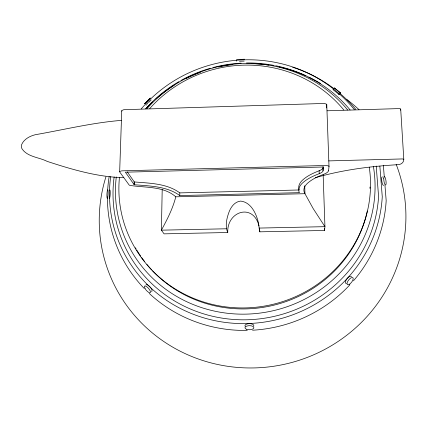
<?xml version="1.0" encoding="UTF-8"?>
<svg xmlns="http://www.w3.org/2000/svg" width="427" height="427" viewBox="0 0 427 427"><rect width="100%" height="100%" fill="white"/><g stroke="black" fill="none" stroke-linecap="round" stroke-linejoin="round"><path stroke-width="0.64" d="M179.762 195.561C166.861 186.103 149.509 186.049 134.169 184.704L125.373 172.182L323.372 167L322.977 171.078A17.395 4.927 -1.7 0 1 319.844 173.415C313.733 175.791 307.541 178.459 302.61 182.9A97.682 25.236 -3.1 0 0 299.156 192.235L299.359 192.668L179.762 195.561L179.799 192.892C166.957 183.364 149.61 183.247 134.27 181.934L127.294 171.894M162.201 189.535L161.401 230.169L164.075 233.852L227.756 232.507C226.822 211.168 253.216 202.761 259.018 225.91M227.756 232.507C225.045 226.507 226.47 219.361 228.568 213.329C230.361 207.757 234.284 201.704 240.663 201.085C250.788 202.206 255.917 212.908 258.159 221.704L259.84 231.829L324.509 230.463L324.936 226.668L323.175 175.46M134.169 184.704L134.254 181.918L134.19 184.72M119.667 171.75L121.743 110.801M326.522 107.93L326.762 104.695A3.896 1.388 -2.6 0 0 326.532 104.193L324.68 103.531A3.352 1.19 -2.6 0 0 323.335 103.473L124.673 109.675A3.533 1.228 2.5 0 0 123.339 109.824L121.796 110.625A4.105 1.425 2.5 0 0 121.823 111.153M323.063 170.843L323.068 166.626M328.576 170.757L329.009 166.493L326.762 104.695M329.009 166.493A3.982 1.142 -2.1 0 0 328.779 166.082L326.89 165.537A3.427 0.982 -2.1 0 0 325.518 165.489L122.65 170.821A3.603 1.009 1.9 0 0 121.289 170.944L119.72 171.611A4.19 1.174 1.9 0 0 119.747 172.044L129.039 184.864A4.718 1.26 1.6 0 0 129.861 185.387C145.185 187.875 163.397 185.884 175.801 196.815C172.802 208.611 167.192 219.537 161.401 230.169L226.305 228.781M400.345 110.203L400.681 108.986L399.544 108.57L327.119 110.785M322.967 167.923L322.876 168.158A17.379 4.98 -1.7 0 1 319.748 170.517M146.05 105.207L146.6 104.583M147.128 104.028L147.779 103.35M148.511 102.608L151.201 99.955M236.659 61.146L236.654 59.54L244.618 59.22M319.738 170.517C313.631 172.935 307.44 175.625 302.535 180.109A97.591 25.503 -3.2 0 0 299.087 189.54M323.746 174.28C318.051 176.495 312.308 179.009 307.68 183.098A93.444 24.12 -3.2 0 0 304.963 193.703L313.162 208.552L324.936 226.668L259.008 228.077M315.404 177.701C342.251 169.903 370.14 166.316 397.991 164.678C400.953 164.528 403.75 162.836 403.787 159.426A2.092 0.598 -3.6 0 0 403.745 159.228L402.431 158.935L328.689 160.899M121.279 120.393C92.285 122.714 63.986 129.723 35.393 134.697C29.922 136.048 24.158 139.01 21.734 144.395C21.051 146.018 21.329 147.913 22.353 149.322C28.033 157.088 39.241 157.275 47.221 161.406L47.963 161.646C72.531 169.658 97.804 177.088 123.83 177.685M239.472 61.258L244.164 61.109M179.799 192.892L299.29 189.978M175.801 196.815L304.953 193.703L304.729 185.713M333.386 89.793L332.953 89.563L339.422 94.767L338.462 93.828M259.568 229.47L259.84 231.829M383.35 165.217L384.284 176.917M384.962 185.377L386.179 200.61A139.752 134.665 -13.6 0 1 353.449 280.822M379.854 166.146L382.266 196.783A136.784 131.628 -13.7 0 1 233.179 323.234A136.784 131.628 -13.7 0 1 110.668 176.677M376.214 166.039L378.578 196.489A133.165 128.143 -13.7 0 1 233.457 319.449A133.165 128.143 -13.7 0 1 114.137 176.97M400.697 109.066L403.798 159.356M324.44 228.461L324.509 230.463M319.145 170.757L319.241 173.65M109.67 190.1A4.217 0.571 -87.1 0 1 110.161 194.712A4.217 0.571 -87.1 0 1 109.157 197.802M328.555 170.757A22.012 6.234 -1.7 0 1 323.757 174.28M396.181 164.32A153.581 149.162 -13.5 0 1 257.358 367.823A153.581 149.162 -13.5 0 1 105.907 176.874M346.905 99.566A153.581 149.162 -13.5 0 1 359.038 109.67M373.411 166.562A130.086 125.068 -13.7 0 1 248.343 314.058A130.086 125.068 -13.7 0 1 116.283 176.933M147.016 108.613A130.086 125.068 -13.7 0 1 347.674 110.006M369.969 187.042A125.074 120.243 -13.7 0 1 369.947 188.376M367.316 210.986A125.074 120.243 -13.7 0 1 277.79 304.152A125.074 120.243 -13.7 0 1 152.615 270.878M151.713 269.923A125.074 120.243 -13.7 0 1 146.925 264.457M144.454 261.356A125.074 120.243 -13.7 0 1 141.716 257.641M140.59 256.019A125.074 120.243 -13.7 0 1 136.72 249.966M136.064 248.845A125.074 120.243 -13.7 0 1 135.423 247.724M369.27 167.192A126.093 121.14 -13.7 0 1 247.735 307.84A126.093 121.14 -13.7 0 1 119.427 177.451M149.706 108.607A126.093 121.14 -13.7 0 1 343.778 109.931M145.66 108.805A133.165 128.143 -13.7 0 1 179.046 81.557M180.792 80.564A133.165 128.143 -13.7 0 1 210.265 68.293M212.849 67.583A133.165 128.143 -13.7 0 1 241.116 63.148M246.47 62.977A133.165 128.143 -13.7 0 1 274.273 65.459M275.586 65.721A133.165 128.143 -13.7 0 1 350.097 109.915M349.91 284.777A139.752 134.665 -13.6 0 1 252.592 330.215M247.292 330.413A139.752 134.665 -13.6 0 1 149.237 293.413M144.016 288.262A139.752 134.665 -13.6 0 1 107.439 197.68M107.647 190.394A139.752 134.665 -13.6 0 1 109.152 176.677M292.714 67.279A139.752 134.665 -13.6 0 1 333.925 88.597M339.091 92.702A139.752 134.665 -13.6 0 1 355.792 109.36M141.209 108.933A136.784 131.628 -13.7 0 1 354.394 109.696M146.002 108.666A136.192 131.228 -13.6 0 1 152.578 101.994M156.031 98.834A136.192 131.228 -13.6 0 1 174.109 85.293M185.777 78.712A136.192 131.228 -13.6 0 1 200.407 72.366M218.41 67.066A136.192 131.228 -13.6 0 1 232.827 64.626M251.567 63.692A136.192 131.228 -13.6 0 1 268.791 65.059M279.349 66.975A136.192 131.228 -13.6 0 1 305.844 75.76M308.881 77.17A136.192 131.228 -13.6 0 1 320.586 83.521M346.436 283.528A4.425 1.847 -51.9 0 1 346.804 279.044A4.425 1.847 -51.9 0 1 351.442 276.637M145.954 285.071A4.366 1.473 48.8 0 1 150.16 287.083A4.366 1.473 48.8 0 1 151.468 291.433M245.194 326.393A4.457 2.044 -0.5 0 1 249.101 323.655A4.457 2.044 -0.5 0 1 253.771 326.068M383.702 185.195A4.302 1.035 81.5 0 1 381.802 181.187A4.302 1.035 81.5 0 1 382.512 176.986M144.758 103.526L144.593 103.777L150.32 98.018L144.758 103.526M340.751 93.139L334.277 87.935L340.751 93.139M107.764 197.028A4.222 0.56 -87.1 0 0 107.855 189.988A4.222 0.56 -87.1 0 0 106.915 195.171A4.222 0.56 -87.1 0 0 107.764 197.028M349.446 284.254A4.435 1.841 -51.9 0 0 353.054 277.902A4.435 1.841 -51.9 0 0 347.813 281.26A4.435 1.841 -51.9 0 0 349.446 284.254M145.02 288.519A4.371 1.462 48.8 0 0 150.304 292.698A4.371 1.462 48.8 0 0 147.021 286.955A4.371 1.462 48.8 0 0 145.02 288.519M246.475 329.26A4.462 2.039 -0.5 0 0 253.798 328.085A4.462 2.039 -0.5 0 0 247.996 325.79A4.462 2.039 -0.5 0 0 246.475 329.26M383.74 178.758A4.307 1.025 81.5 0 0 385.554 185.067A4.307 1.025 81.5 0 0 385.506 178.593A4.307 1.025 81.5 0 0 383.74 178.758"/></g></svg>
